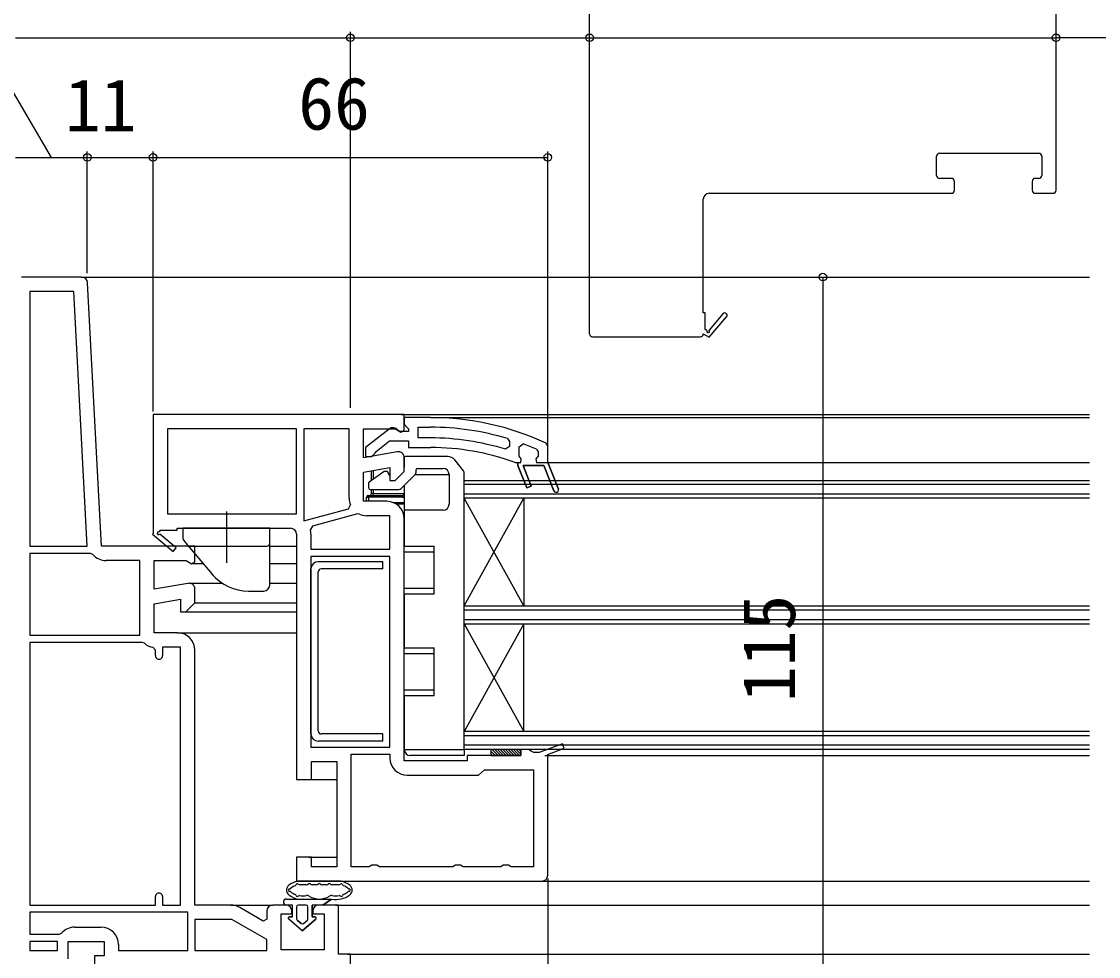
# Model space of a CAD drawing. Units: millimetres, scale not verified. Extents: x -525 to 525, y -783 to 778.
# Drawn here: x -384 to -203.9, y -449.3 to -293 of the extents above; entities that cross this region are included whole.
import ezdxf
from ezdxf.enums import TextEntityAlignment as Align

# ---------------------------------------------------------------- set-up
doc = ezdxf.new("R2010")
doc.units = ezdxf.units.MM
doc.header["$LTSCALE"] = 4
for name, color, linetype in [('0-3_YKK_11', 7, 'Continuous'), ('0-5_YKK_12', 2, 'Continuous'), ('0-6_YKK_13', 4, 'Continuous'), ('0-8_YKK_D', 6, 'Continuous')]:
    doc.layers.add(name, color=color, linetype=linetype)
doc.styles.add('ＭＳ ゴシック', font='')
doc.styles.get('ＭＳ ゴシック').set_extended_font_data('MS Gothic')

msp = doc.modelspace()

# ---------------------------------------------------------------- linework, layer by layer
at = {"layer": '0-3_YKK_11'}
for p, q in [((-373.949, -335.7), (-384, -335.7)), ((-335.6, -378.7), (-335.6, -381.2)), ((-339.8, -440.7), (-342, -440.7)), ((-375.1, -444.4), (-370.7, -444.4))]:
    msp.add_line(p, q, dxfattribs=at)
for points in [[(-356.174, -386.915), (-361.8, -387.907), (-361.8, -383.1), (-356.444, -383.1), (-355.576, -383.642), (-355, -383.323), (-355, -380.7), (-370.642, -380.7), (-372.95, -336.648)], [(-320, -358.7), (-362, -358.7), (-362, -378.566), (-362.077, -378.7), (-358.659, -381.605), (-358.141, -380.995), (-360.861, -378.684)], [(-321.174, -364.915), (-326.8, -365.907), (-326.8, -361.1), (-321.444, -361.1), (-320.576, -361.642), (-320, -361.323), (-320, -358.7)], [(-315.633, -359.2), (-320.001, -359.2), (-320.001, -360.3), (-319.563, -360.796), (-319.301, -361.094), (-319.301, -361.5), (-320.701, -361.5), (-321.101, -361.3)], [(-336.8, -361.1), (-336.8, -376.479), (-329.316, -374.474), (-328.983, -373.801)], [(-329.2, -372.7), (-329.2, -361.1), (-336.8, -361.1)], [(-322.517, -361.113), (-326.501, -364.225), (-326.501, -365.7), (-325.399, -365.7), (-324.9, -365.225), (-324.708, -364.855), (-322.462, -363.1), (-319.301, -363.1), (-319.301, -364.2), (-315.633, -364.2)], [(-315.633, -362.6), (-317.701, -362.6), (-317.701, -360.8), (-315.633, -360.8)], [(-302.756, -362.709), (-302.401, -363.187), (-302.401, -364.024), (-303.048, -364.501)], [(-294.972, -371.448), (-296.663, -367.2), (-300.14, -367.2), (-298.766, -370.652), (-299.509, -370.948), (-301.001, -367.2), (-301.001, -366.7), (-300.501, -366.7), (-300.426, -366.11), (-300.801, -365.625), (-300.801, -365.6), (-300.801, -364.065), (-300.126, -363.596)], [(-297.901, -364.495), (-297.601, -364.953), (-297.601, -365.625), (-297.976, -366.11), (-297.901, -366.7), (-296.001, -366.7), (-294.229, -371.152), (-296.001, -366.7), (-296.001, -363.918), (-296.29, -363.464)], [(-322.9, -373.2), (-326.8, -373.2), (-326.8, -368.344), (-322.4, -367.568), (-322.4, -369.7), (-321.5, -369.7), (-320, -368.2), (-320, -365.9)], [(-301.618, -366.67), (-301.447, -366.7), (-301.001, -366.7), (-301.001, -367.2), (-299.509, -370.948), (-298.766, -370.652), (-300.14, -367.2), (-296.663, -367.2), (-294.972, -371.448)], [(-327.491, -375.344), (-327.826, -375.317), (-335.332, -377.328), (-335.689, -377.925)], [(-335.6, -381.2), (-322.4, -381.2), (-322.4, -375.6), (-326.3, -375.6)], [(-296, -435.7), (-296, -415.511), (-293.259, -414.474), (-293.541, -413.726), (-297.439, -415.2), (-298.334, -415.2), (-298.767, -414.95), (-299.2, -414.7), (-300.5, -414.7), (-300.5, -415.7), (-309.5, -415.7), (-309.5, -416.6), (-320, -416.6), (-320, -376.1)], [(-360.926, -378.306), (-360.749, -378), (-358, -378), (-358, -377.7), (-339, -377.7)], [(-338, -378.7), (-338, -419.7), (-335.5, -419.7), (-335.5, -416.7), (-331.3, -416.7), (-331.3, -434.3), (-335.5, -434.3), (-335.5, -432.7), (-338, -432.7), (-338, -436.7), (-297, -436.7)], [(-372.076, -382.076), (-372.458, -381.9), (-382.6, -381.9), (-382.6, -395.6)], [(-382.6, -395.6), (-364.2, -395.6), (-364.2, -383.1), (-369.865, -383.1)], [(-357.9, -395.2), (-361.8, -395.2), (-361.8, -390.344), (-357.4, -389.568), (-357.4, -391.7), (-356.5, -391.7), (-355, -390.2), (-355, -387.9)], [(-382.6, -396.8), (-382.6, -440.7), (-361.6, -440.7), (-361.6, -439.3)], [(-363.455, -396.938), (-363.8, -396.8), (-382.6, -396.8)], [(-361.6, -399), (-361.6, -398.084), (-362.048, -397.587)], [(-360.4, -439.3), (-360.4, -440.7), (-357.4, -440.7), (-357.4, -397.6), (-360.4, -397.6), (-360.4, -399)], [(-348.973, -440.7), (-355, -440.7), (-355, -398.1)], [(-328.9, -434.3), (-328.9, -415.5), (-322.4, -415.5), (-322.4, -416.1)], [(-319.5, -419), (-307.595, -419), (-307.097, -418.55), (-306.6, -418.1), (-298.4, -418.1), (-298.4, -434.3), (-302.134, -434.3), (-302.567, -434.05), (-303.433, -434.05), (-303.866, -434.3), (-310.134, -434.3), (-310.567, -434.05), (-311.433, -434.05), (-311.866, -434.3), (-324.134, -434.3), (-324.567, -434.05), (-325.433, -434.05), (-325.866, -434.3), (-328.9, -434.3)], [(-376.2, -449.7), (-376.2, -446.8), (-370.2, -446.8), (-370.2, -449.2), (-371.8, -449.2), (-371.8, -450.7), (-357, -450.7), (-357, -463.608), (-357.25, -463.904), (-357.5, -464.2), (-357.5, -465.7), (-355, -465.7), (-355, -450.7), (-329, -450.7), (-329, -448.9), (-331, -448.9), (-331, -440.7), (-334.3, -440.7)], [(-343, -441.7), (-343, -443.045), (-343.567, -443.373), (-347.523, -441.089)], [(-356.2, -441.9), (-382.6, -441.9), (-382.6, -445.6), (-377.692, -445.6), (-377.31, -445.422)], [(-367.8, -447.3), (-367.8, -448.3), (-356.2, -448.3), (-356.2, -441.9)], [(-335.3, -441.7), (-335.3, -442.2), (-333.4, -442.2), (-333.4, -448.2), (-340.6, -448.2), (-340.6, -442.2), (-338.8, -442.2), (-338.8, -441.7)]]:
    msp.add_lwpolyline(points, dxfattribs=at)
for points in [[(-373.045, -380.7), (-375.278, -338.1), (-382.6, -338.1), (-382.6, -380.7)], [(-359.6, -375.3), (-338, -375.3), (-338, -361.1), (-359.6, -361.1)], [(-322.4, -414.3), (-322.4, -382.4), (-335.6, -382.4), (-335.6, -414.3)], [(-355, -448.3), (-343, -448.3), (-343, -446.471), (-348.839, -443.1), (-355, -443.1)], [(-382.6, -448.3), (-378, -448.3), (-378, -446.8), (-382.6, -446.8)]]:
    msp.add_lwpolyline(points, close=True, dxfattribs=at)
for centre, radius, start, end in [((-373.949, -336.7), 1, 3.00003, 90), ((-315.633, -405.2), 46, 65.13402, 89.99999), ((-321.901, -361.9), 1, 36.86989, 128.08672), ((-315.633, -405.2), 44.4, 73.13981, 90.00001), ((-315.633, -405.2), 42.6, 72.81723, 90.00001), ((-315.633, -405.2), 44.4, 66.46078, 69.55779), ((-321, -365.9), 1, 0.00002, 100.00001), ((-315.633, -405.2), 41, 70.01112, 90.00001), ((-326.3, -372.7), 2.9, 180.00001, 202.31385), ((-294.601, -371.3), 0.4, 201.69939, 21.69941), ((-294.601, -371.3), 0.4, 201.69939, 21.69941), ((-322.9, -376.1), 2.9, 0.00001, 89.99999), ((-326.3, -372.7), 2.9, 245.74737, 270.00004), ((-339, -378.7), 1, 0.00001, 89.99999), ((-339, -378.7), 3.4, 0.00002, 13.17387), ((-361.051, -378.522), 0.25, 60, 319.64299), ((-369.865, -380.2), 2.9, 220.32022, 270.00001), ((-356, -387.9), 1, 360, 99.99998), ((-357.9, -398.1), 2.9, 0.00001, 89.99999), ((-361.8, -395.2), 2.4, 226.39716, 264.0622), ((-361, -399), 0.6, 179.99999, 0.00001), ((-319.5, -416.1), 2.9, 180.00001, 269.99999), ((-297, -435.7), 1, 270.00001, 359.99999), ((-361, -439.3), 0.6, 359.99999, 180.00001), ((-348.973, -443.6), 2.9, 60.00001, 90.00002), ((-342, -441.7), 1, 90.00001, 179.99999), ((-339.8, -441.7), 1, 0.00001, 89.99999), ((-334.3, -441.7), 1, 90.00001, 179.99999), ((-375.1, -447.3), 2.9, 90.00001, 139.63901), ((-370.7, -447.3), 2.9, 0.00001, 89.99999)]:
    msp.add_arc(centre, radius, start, end, dxfattribs=at)
at = {"layer": '0-5_YKK_12'}
for p, q in [((-289, -345.2), (-289, -112.7)), ((-211, -321.2), (-211, -136.7)), ((-230.5, -315), (-213.9, -315)), ((-231, -318.7), (-231, -315.5)), ((-213.4, -315.5), (-213.4, -318.7)), ((-228.5, -319.2), (-230.5, -319.2)), ((-228, -321.2), (-228, -319.7)), ((-215, -319.7), (-215, -321.2)), ((-213.9, -319.2), (-214.5, -319.2)), ((-269, -321.7), (-228.5, -321.7)), ((-214.5, -321.7), (-211.5, -321.7)), ((-373.949, -335.7), (-205.41, -335.7)), ((-266.705, -341.841), (-269.016, -344.561)), ((-288.5, -345.7), (-270.5, -345.7)), ((-320.5, -358.7), (-205.41, -358.7)), ((-315.633, -359.2), (-205.41, -359.2)), ((-296, -366.701), (-205.41, -366.701)), ((-310, -393.695), (-310, -369.695)), ((-310, -369.695), (-205.41, -369.695)), ((-310, -414.695), (-310, -369.695)), ((-205.41, -370.395), (-310, -370.395)), ((-205.41, -371.995), (-310, -371.995)), ((-205.41, -372.695), (-310, -372.695)), ((-342.5, -380.7), (-338, -380.7)), ((-355.5, -383.6), (-353.644, -383.6)), ((-342.5, -383.6), (-338, -383.6)), ((-356, -386.9), (-350.425, -386.9)), ((-342.5, -386.9), (-338, -386.9)), ((-355.045, -390.2), (-338, -390.2)), ((-310, -390.695), (-205.41, -390.695)), ((-356.707, -391.7), (-338, -391.7)), ((-205.41, -391.395), (-310, -391.395)), ((-205.41, -392.995), (-310, -392.995)), ((-310, -393.695), (-205.41, -393.695)), ((-357.9, -395.2), (-338, -395.2)), ((-205.41, -411.695), (-310, -411.695)), ((-205.41, -412.395), (-310, -412.395)), ((-205.41, -413.995), (-310, -413.995)), ((-205.41, -414.695), (-310, -414.695)), ((-296.5, -415.7), (-205.41, -415.7)), ((-336, -419.7), (-331.3, -419.7)), ((-336, -432.7), (-331.3, -432.7)), ((-297, -436.7), (-205.41, -436.7)), ((-348.973, -440.7), (-342, -440.7)), ((-331.5, -440.7), (-205.41, -440.7)), ((-329.5, -448.9), (-205.41, -448.9))]:
    msp.add_line(p, q, dxfattribs=at)
for points in [[(-269.394, -344.626), (-269.7, -344.449), (-269.7, -341.7), (-270, -341.7), (-270, -322.7)], [(-270, -345.2), (-269, -345.777), (-266.095, -342.359)], [(-310, -390.695), (-300, -372.695), (-300, -390.695), (-310, -372.695)], [(-310, -393.695), (-300, -411.695), (-300, -393.695), (-310, -411.695)]]:
    msp.add_lwpolyline(points, dxfattribs=at)
for centre, radius, start, end in [((-230.5, -315.5), 0.5, 90, 180), ((-213.9, -315.5), 0.5, 0, 90), ((-230.5, -318.7), 0.5, 180, 270), ((-213.9, -318.7), 0.5, 270, 0), ((-228.5, -319.7), 0.5, 0, 90), ((-214.5, -319.7), 0.5, 90, 180), ((-269, -322.7), 1, 90, 180), ((-228.5, -321.2), 0.5, 270, 0), ((-214.5, -321.2), 0.5, 180, 270), ((-211.5, -321.2), 0.5, 270, 0), ((-266.4, -342.1), 0.4, 319.64297, 139.64297), ((-288.5, -345.2), 0.5, 180, 270), ((-270.5, -345.2), 0.5, 270, 0), ((-269.178, -344.751), 0.25, 150, 49.64297)]:
    msp.add_arc(centre, radius, start, end, dxfattribs=at)
at = {"layer": '0-6_YKK_13'}
for p, q in [((-320.02, -365.7), (-320, -365.7)), ((-320, -365.9), (-320, -365.7)), ((-320, -365.9), (-320, -367.493)), ((-312.721, -365.7), (-319.8, -365.7)), ((-310.066, -368.118), (-311.55, -366.263)), ((-323.352, -368.236), (-325.872, -370.001)), ((-325.5, -369.74), (-325.5, -368.115)), ((-325.2, -368.062), (-325.2, -369.53)), ((-322.915, -368.2), (-323.237, -368.2)), ((-322.4, -368.893), (-322.742, -368.3)), ((-320.525, -371.054), (-318.146, -368.675)), ((-318.172, -368.7), (-312.5, -368.7)), ((-318, -368.321), (-318, -367.9)), ((-317.8, -367.7), (-313.5, -367.7)), ((-312.5, -368.7), (-312.5, -373.7)), ((-310, -414.7), (-310, -368.305)), ((-326, -370.247), (-326, -370.9)), ((-320, -370.528), (-320, -374.7)), ((-326.3, -373.2), (-326.3, -372.5)), ((-326, -372.2), (-320.3, -372.2)), ((-320.3, -372.5), (-326, -372.5)), ((-326, -372.5), (-326, -373.2)), ((-325.7, -371.2), (-320.879, -371.2)), ((-325.5, -371.9), (-325.5, -371.2)), ((-325.2, -371.9), (-325.5, -371.9)), ((-325.2, -371.2), (-325.2, -371.9)), ((-320.3, -372.2), (-320.3, -372.5)), ((-321.842, -373.4), (-320, -373.4)), ((-320, -373.7), (-321.272, -373.7)), ((-349.75, -374.906), (-349.75, -383.494)), ((-320, -374.7), (-320, -380.7)), ((-313.5, -374.7), (-320, -374.7)), ((-357, -377.7), (-357, -379.418)), ((-355.844, -380.7), (-343, -380.7)), ((-342.5, -381.7), (-342.5, -380.2)), ((-342.5, -387.2), (-342.5, -381.7)), ((-320, -380.7), (-315, -380.7)), ((-315, -388.7), (-315, -380.7)), ((-354.968, -382.021), (-352.182, -385.342)), ((-323.6, -383.298), (-334.4, -383.298)), ((-323.6, -384.498), (-323.6, -383.298)), ((-335.6, -412.098), (-335.6, -384.498)), ((-334.4, -411.598), (-334.4, -384.998)), ((-323.6, -384.498), (-333.9, -384.498)), ((-346.053, -388.2), (-343.5, -388.2)), ((-320, -387.7), (-315, -387.7)), ((-320, -388.7), (-320, -387.7)), ((-320, -388.7), (-320, -397.7)), ((-315, -388.7), (-320, -388.7)), ((-320, -397.7), (-315, -397.7)), ((-315, -405.7), (-315, -397.7)), ((-320, -404.7), (-315, -404.7)), ((-320, -405.7), (-320, -404.7)), ((-320, -405.7), (-320, -414.7)), ((-315, -405.7), (-320, -405.7)), ((-323.6, -412.098), (-333.9, -412.098)), ((-323.6, -413.298), (-323.6, -412.098)), ((-323.6, -413.298), (-334.4, -413.298)), ((-320, -414.7), (-310, -414.7)), ((-310, -415.7), (-319, -415.7)), ((-310, -414.7), (-310, -415.7)), ((-305.5, -414.967), (-304.767, -415.7)), ((-305.5, -415.416), (-305.216, -415.7)), ((-305.318, -414.7), (-304.318, -415.7)), ((-304.869, -414.7), (-303.869, -415.7)), ((-304.42, -414.7), (-303.42, -415.7)), ((-303.971, -414.7), (-302.971, -415.7)), ((-303.522, -414.7), (-302.522, -415.7)), ((-303.073, -414.7), (-302.073, -415.7)), ((-302.624, -414.7), (-301.624, -415.7)), ((-302.175, -414.7), (-301.175, -415.7)), ((-301.726, -414.7), (-300.726, -415.7)), ((-301.277, -414.7), (-300.5, -415.477)), ((-300.828, -414.7), (-300.5, -415.028)), ((-330.709, -436.7), (-337.691, -436.7)), ((-336.409, -437.3), (-337.412, -437.3)), ((-334.729, -437.3), (-335.351, -437.3)), ((-333.049, -437.3), (-333.671, -437.3)), ((-330.988, -437.3), (-331.991, -437.3)), ((-339.701, -439.7), (-332.151, -439.7)), ((-338.7, -440.7), (-339.7, -440.7)), ((-338.7, -440.7), (-339.7, -440.7)), ((-338.7, -442.7), (-338.7, -440.7)), ((-338.7, -442.7), (-338.7, -440.7)), ((-338, -441), (-338, -443)), ((-338, -441), (-338, -443)), ((-336.4, -440.7), (-337.7, -440.7)), ((-336.4, -440.7), (-337.7, -440.7)), ((-336.1, -443), (-336.1, -441)), ((-336.1, -443), (-336.1, -441)), ((-335.4, -440.7), (-335.4, -442.7)), ((-333.6, -440.7), (-335.4, -440.7)), ((-335.4, -442.7), (-335.4, -440.7)), ((-333.6, -440.7), (-335.4, -440.7)), ((-339.198, -442.7), (-338.7, -442.7)), ((-338.7, -442.7), (-339.198, -442.7)), ((-335.4, -442.7), (-334.902, -442.7)), ((-334.902, -442.7), (-335.4, -442.7)), ((-337.05, -445), (-339.329, -443.056)), ((-337.05, -445), (-339.329, -443.056)), ((-337.895, -443.228), (-337.245, -443.782)), ((-337.245, -443.782), (-337.895, -443.228)), ((-334.771, -443.056), (-337.05, -445)), ((-337.05, -445), (-334.771, -443.056)), ((-336.855, -443.782), (-336.205, -443.228)), ((-336.855, -443.782), (-336.205, -443.228))]:
    msp.add_line(p, q, dxfattribs=at)
for points in [[(-326.3, -372.5), (-326, -372.5), (-326, -372.2)], [(-325.2, -372.2), (-325.2, -371.9), (-320, -371.9)], [(-342.5, -380.2), (-342.5, -377.7), (-357, -377.7)], [(-356.883, -379.739), (-356.227, -380.521), (-354.968, -382.021)], [(-315, -381.7), (-320, -381.7), (-320, -380.7)], [(-315, -398.7), (-320, -398.7), (-320, -397.7)], [(-332.151, -439.7), (-333.6, -440.7), (-332.151, -439.7)]]:
    msp.add_lwpolyline(points, dxfattribs=at)
msp.add_lwpolyline([(-305.5, -414.7), (-305.5, -415.7), (-300.5, -415.7), (-300.5, -414.7)], close=True, dxfattribs=at)
for centre, radius, start, end in [((-319.8, -365.9), 0.2, 90, 180), ((-312.721, -367.2), 1.5, 38.65981, 90), ((-323.237, -368.4), 0.2, 90, 125), ((-322.915, -368.4), 0.2, 30, 90), ((-318.5, -368.321), 0.5, 315, 0), ((-317.8, -367.9), 0.2, 90, 180), ((-313.5, -368.7), 1, 0, 90), ((-310.3, -368.305), 0.3, 0, 38.65981), ((-325.7, -370.247), 0.3, 125, 180), ((-325.7, -370.9), 0.3, 180, 270), ((-326, -372.5), 0.3, 90, 180), ((-325.8, -371.9), 0.3, 270, 0), ((-320.879, -370.7), 0.5, 270, 315), ((-320.3, -371.9), 0.3, 270, 0), ((-320.3, -371.9), 0.6, 270, 300), ((-313.5, -373.7), 1, 270, 0), ((-356.5, -379.418), 0.5, 180, 220), ((-355.844, -380.2), 0.5, 220, 270), ((-343, -380.2), 0.5, 270, 0), ((-334.4, -384.498), 1.2, 90, 180), ((-346.053, -380.2), 8, 220, 270), ((-346.053, -380.2), 8, 220, 224.5948), ((-333.9, -384.998), 0.5, 90, 180), ((-343.5, -387.2), 1, 270, 0), ((-334.4, -412.098), 1.2, 180, 270), ((-333.9, -411.598), 0.5, 180, 270), ((-319, -414.7), 1, 180, 270), ((-338.701, -438.2), 1, 127.38277, 232.61723), ((-337.001, -440.425), 3.8, 102.43988, 127.38277), ((-337.001, -440.425), 3.2, 112.8033, 128.87366), ((-338.358, -437.198), 0.3, 292.8033, 342.58405), ((-337.881, -437.348), 0.2, 54.10601, 162.58405), ((-337.691, -437.3), 0.6, 90, 102.43988), ((-337.412, -436.7), 0.6, 234.10601, 270), ((-336.409, -436.7), 0.6, 270, 311.40962), ((-335.88, -437.3), 0.2, 48.59038, 131.40962), ((-335.351, -436.7), 0.6, 228.59038, 270), ((-334.729, -436.7), 0.6, 270, 311.40962), ((-334.2, -437.3), 0.2, 48.59038, 131.40962), ((-333.671, -436.7), 0.6, 228.59038, 270), ((-333.049, -436.7), 0.6, 270, 311.40962), ((-332.52, -437.3), 0.2, 48.59038, 131.40962), ((-331.991, -436.7), 0.6, 228.59038, 270), ((-330.988, -436.7), 0.6, 270, 305.894), ((-330.709, -437.3), 0.6, 77.56011, 90), ((-330.519, -437.348), 0.2, 17.41595, 125.894), ((-331.399, -440.425), 3.8, 52.61723, 77.56011), ((-330.042, -437.198), 0.3, 197.41595, 247.1967), ((-331.399, -440.425), 3.2, 51.12633, 67.1967), ((-329.699, -438.2), 1, 307.38277, 52.61723), ((-339.201, -438.2), 0.2, 89.61388, 270.38607), ((-337.001, -435.975), 3.8, 232.61723, 258.58793), ((-339.198, -437.7), 0.3, 269.61388, 308.87366), ((-339.198, -438.7), 0.3, 51.12633, 90.38607), ((-337.001, -435.975), 3.2, 231.12633, 247.1967), ((-338.358, -439.202), 0.3, 17.41595, 67.1967), ((-337.881, -439.052), 0.2, 197.41595, 310.68192), ((-337.555, -439.431), 0.3, 80.90118, 130.68192), ((-337.001, -435.975), 3.2, 260.90118, 281.41207), ((-336.249, -439.7), 0.6, 57.36313, 101.41207), ((-334.2, -436.5), 3.2, 237.36313, 302.63687), ((-332.151, -439.7), 0.6, 78.58793, 122.63687), ((-331.399, -435.975), 3.8, 258.58793, 307.38277), ((-331.399, -435.975), 3.2, 258.58793, 279.09882), ((-330.845, -439.431), 0.3, 49.31807, 99.09882), ((-330.519, -439.052), 0.2, 229.31807, 342.58405), ((-330.042, -439.202), 0.3, 112.8033, 162.58405), ((-331.399, -435.975), 3.2, 292.8033, 308.87367), ((-329.202, -437.7), 0.3, 231.12633, 270.38608), ((-329.202, -438.7), 0.3, 89.61392, 128.87367), ((-329.199, -438.2), 0.2, 269.61392, 90.38608), ((-339.701, -440.2), 0.5, 90.11462, 269.88538), ((-339.7, -440.2), 0.5, 89.88541, 270), ((-339.7, -440.2), 0.5, 269.88533, 269.99998), ((-337.7, -441), 0.3, 90, 180), ((-337.7, -441), 0.3, 90, 180), ((-336.4, -441), 0.3, 0, 90), ((-336.4, -441), 0.3, 0, 90), ((-339.198, -442.902), 0.202, 90, 229.53619), ((-339.198, -442.902), 0.202, 90, 229.53619), ((-337.7, -443), 0.3, 180, 229.53619), ((-337.7, -443), 0.3, 180, 229.53619), ((-336.4, -443), 0.3, 310.46381, 0), ((-336.4, -443), 0.3, 310.46381, 0), ((-334.902, -442.902), 0.202, 310.46378, 89.99997), ((-334.902, -442.902), 0.202, 310.46381, 90), ((-337.05, -443.554), 0.3, 229.53619, 310.46381), ((-337.05, -443.554), 0.3, 229.53619, 310.46381)]:
    msp.add_arc(centre, radius, start, end, dxfattribs=at)
at = {"layer": '0-8_YKK_D'}
for p, q in [((-329, -357.567), (-329, -294.7)), ((-329, -357.567), (-329, -294.7)), ((-385, -295.7), (-329, -295.7)), ((-329, -295.7), (-289, -295.7)), ((-289, -295.7), (-211, -295.7)), ((-121, -295.7), (-211, -295.7)), ((-373, -335.064), (-373, -314.7)), ((-373, -335.064), (-373, -314.7)), ((-362, -358.2), (-362, -314.7)), ((-362, -358.2), (-362, -314.7)), ((-296, -364.649), (-296, -314.7)), ((-385, -315.7), (-373, -315.7)), ((-373, -315.7), (-362, -315.7)), ((-362, -315.7), (-296, -315.7)), ((-250, -335.7), (-250, -450.7)), ((-296, -436.255), (-296, -614.8))]:
    msp.add_line(p, q, dxfattribs=at)
msp.add_lwpolyline([(-379, -315.7), (-390.636, -295.898), (-409.364, -295.898)], dxfattribs=at)
for centre in [(-329, -295.7), (-329, -295.7), (-289, -295.7), (-289, -295.7), (-211, -295.7), (-211, -295.7), (-373, -315.7), (-373, -315.7), (-362, -315.7), (-362, -315.7), (-296, -315.7), (-250, -335.7)]:
    msp.add_circle(centre, 0.637, dxfattribs=at)

# ---------------------------------------------------------------- texts
at = {"layer": '0-8_YKK_D', "style": 'ＭＳ ゴシック'}
for s, p in [('66', (-337.727, -313.7)), ('11', (-376.754, -313.974))]:
    msp.add_text(s, height=8.798, dxfattribs=at).set_placement(p, align=Align.BOTTOM_LEFT)
msp.add_text('115', height=8.798, rotation=90, dxfattribs=at).set_placement((-252, -406.768), align=Align.BOTTOM_LEFT)

doc.saveas('drawing.dxf')
